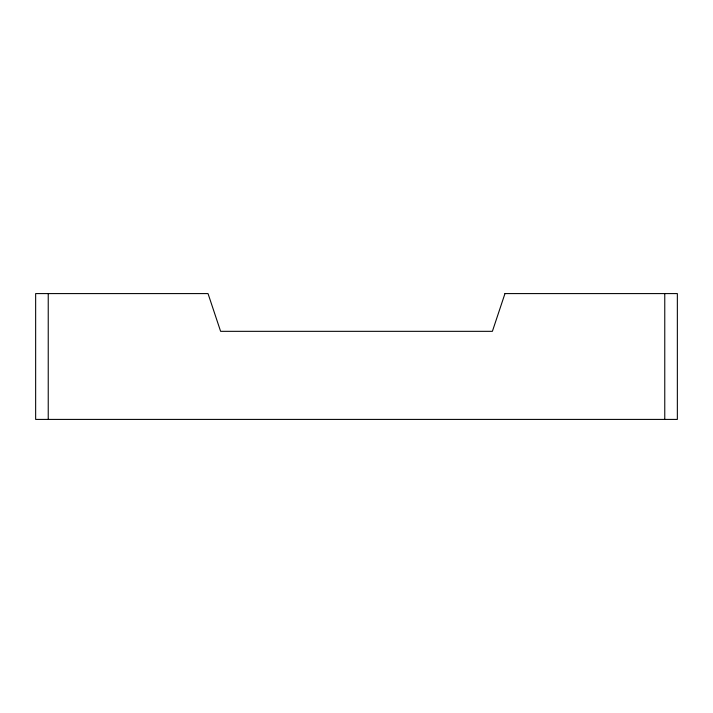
<?xml version="1.0" encoding="UTF-8"?>
<svg xmlns="http://www.w3.org/2000/svg" width="713" height="713" viewBox="0 0 713 713"><rect width="100%" height="100%" fill="white"/><g stroke="black" fill="none" stroke-linecap="round" stroke-linejoin="round"><path stroke-width="1.07" d="M664.766 293.587L664.766 419.413M48.234 293.587L48.234 419.413M504.973 293.587L492.389 331.331L220.611 331.331L208.027 293.587L35.65 293.587L35.65 419.413L677.35 419.413L677.35 293.587L504.973 293.587"/></g></svg>
